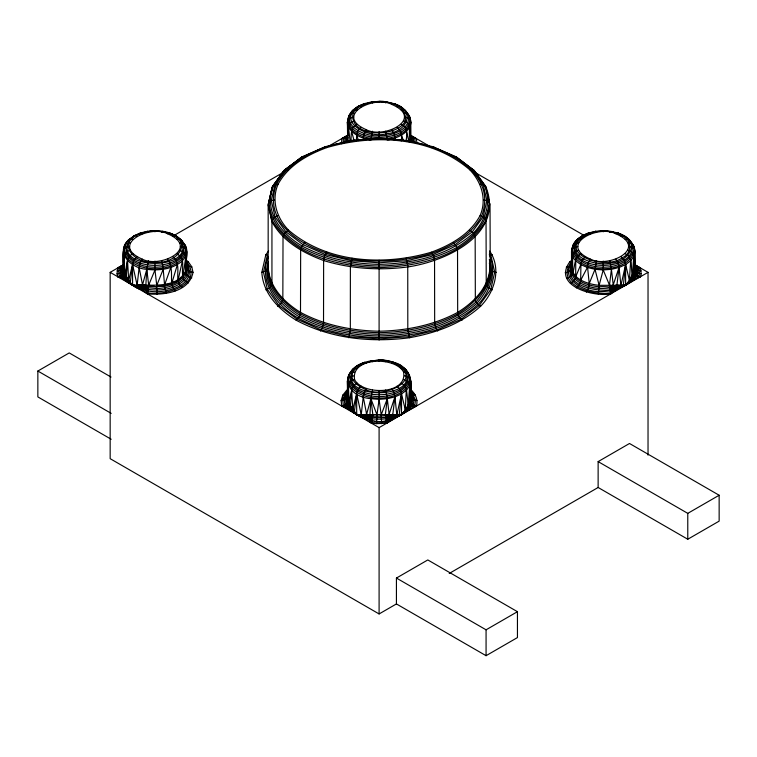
<?xml version="1.0" encoding="UTF-8"?>
<svg xmlns="http://www.w3.org/2000/svg" width="757" height="757" viewBox="0 0 757 757"><rect width="100%" height="100%" fill="white"/><g stroke="black" fill="none" stroke-linecap="round" stroke-linejoin="round"><path stroke-width="1.14" d="M186.78 263.796C199.678 285.995 160.352 295.949 145.552 290.082C135.522 289.429 128.34 281.434 120.808 275.652L120.193 270.315L120.808 267.666L123.457 264.78L117.704 267.997L117.032 273.816L117.704 276.712L119.313 276.343C128.075 283.373 138.768 286.884 147.435 293.877C164.023 295.353 189.316 292.013 193.016 272.35C182.598 271.943 187.632 257.844 186.676 251.646C185.825 242.06 177.961 235.777 169.246 232.901L167.657 233.799C149.962 224.327 108.942 244.795 142.307 259.149C159.992 268.612 201.021 248.154 167.657 233.799M391.766 104.409C425.131 118.764 384.111 139.222 366.416 129.759C333.052 115.405 374.081 94.947 391.766 104.409L393.356 103.52C402.346 105.848 409.811 112.907 410.786 122.255L410.956 140.159L411.581 141.427L410.985 136.648L413.265 138.276L416.369 138.607L416.927 143.073M641.151 273.816L640.479 267.997L636.088 266.994L634.574 264.836C638.189 268.498 636.561 274.677 634.735 278.879C627.6 285.37 617.92 287.556 610.748 293.877C593.772 297.283 552.298 285.919 569.69 261.969L571.138 262.244C554.493 285.162 594.179 296.034 610.426 292.77C621.109 288.436 629.89 280.97 640.479 276.712L641.151 273.816L637.99 273.003L635.047 269.738L634.896 251.646C633.921 242.278 626.465 235.276 617.466 232.901L615.886 233.799C598.191 224.327 557.161 244.795 590.526 259.149C608.221 268.612 649.251 248.154 615.886 233.799M571.847 263.095C559.186 279.844 585.312 291.483 598.73 291.625C609.499 291.7 622.112 289.354 629.682 281.008C637.034 273.173 634.271 261.279 634.896 251.646C634.915 247.454 632.975 241.53 627.695 242.685M188.247 282.995C179.163 279.712 183.894 267.713 182.428 260.796L180.819 256.604L176.939 253.794M379.096 390.498L379.096 399.336L376.986 414.827L376.56 423.655L371.545 423.267C362.887 416.274 352.185 412.764 343.423 405.733L341.814 406.102L341.114 400.576L342.826 395.126L346.848 390.092L342.76 400.396L343.423 405.733C354.749 401.418 341.483 382.257 354.598 379.654C362.821 395.485 407.635 394.832 403.585 372.075C395.362 356.244 350.548 356.897 354.598 379.654M572.547 250.34C571.469 241.152 581.631 235.427 588.946 232.901L590.526 233.799M341.114 400.576L342.76 400.396L342.826 395.126L347.16 394.293L345.599 399.147L346.204 404.068C352.355 411.259 359.679 418.848 369.662 419.473C386.988 426.891 401.693 412.802 416.369 406.102C418.403 399.573 415.073 392.571 409.603 388.871M603.206 261.108L603.206 269.946L599.137 285.323L598.323 294.132M391.766 363.19L393.356 362.291C407.995 365.234 413.615 380.951 410.521 394.217C412.508 411.013 397.813 415.763 386.638 423.267L376.56 423.655M634.896 251.646L633.817 256.386L633.647 273.93L635.738 276.74L640.479 276.712C626.72 274.413 641.293 252.895 627.695 250.264M124.309 249.129C123.694 242.618 130.157 238.625 134.812 235.522L137.055 236.127M129.144 239.373C113.966 252.819 131.926 268.735 146.782 269.322L145.552 290.082L147.435 293.877L148.694 285.115L146.782 269.322L148.419 260.616M348.419 119.738C348.22 111.118 357.891 105.999 364.827 103.52L366.416 104.409M361.165 386.212L358.922 388.199L357.285 391.047L352.781 409.565L351.816 411.306L356.679 414.685L366.88 419.416L366.833 415.29L363.246 396.886L364.174 392.296L366.416 388.54M366.416 363.19L364.827 362.291C339.514 370.277 343.706 396.252 370.892 398.712L369.662 419.473L371.545 423.267L372.804 414.505L370.892 398.712L372.529 390.006M409.291 142.221L409.499 125.624L406.641 122.038L403.585 120.874M133.024 253.794C125.246 256.727 127.365 267.155 124.914 273.315L124.271 275.245L121.735 277.734L117.704 276.712L124.233 279.428L130.081 283.601L122.095 274.677C120.912 271.138 121.3 266.947 124.072 264.231L119.313 268.006L118.669 270.779L119.313 276.343C130.639 272.028 117.373 252.866 130.488 250.264M397.018 386.212L400.188 389.562L401.503 393.981L396.327 417.098L401.503 414.685L409.253 406.897L410.162 400.198C409.991 389.713 413.814 376.759 404.929 368.763L399.261 364.912L393.356 362.291M370.892 139.931L372.529 131.226M625.159 253.794C633.675 257.068 630.382 268.565 632.341 275.293L634.735 278.879L625.613 285.294L599.137 285.323L595.002 269.322L596.639 260.616M179.475 242.685C192.846 242.42 183.431 264.959 185.787 271.47C185.503 274.838 188.748 277.355 191.805 277.847M406.13 140.67C406.954 135.096 407.909 126.646 401.049 124.403M182.579 287.461C174.876 282.626 179.172 271.801 177.393 264.59L176.078 260.171L172.908 256.822M157.002 294.284L156.756 285.446L154.977 269.946L154.977 261.108M123.77 258.118C123.429 263.483 125.284 273.656 117.032 273.816M124.252 249.157L124.366 246.914C120.022 263.181 123.296 285.758 142.761 290.026L142.723 285.9L139.137 267.495L140.064 262.906L142.307 259.149M410.673 124.422C411.174 119.824 409.802 112.102 403.585 113.295M347.813 388.757C347.208 395.04 346.857 401.645 349.507 407.55L356.679 414.685C374.374 422.009 395.608 420.778 410.616 408.269C412.981 403.386 413.398 397.009 409.83 392.58M348.362 378.566C347.558 374.791 350.699 371.157 354.598 372.075M401.201 140.916C402.147 136.146 401.598 130.195 397.018 127.431M620.437 287.707L625.613 264.59L624.307 260.171L621.137 256.822M341.502 143.726L341.814 138.607L347.567 135.389L344.918 138.276L341.814 138.607L346.564 136.468L348.182 134.841M343.139 143.196L343.423 138.616L347.728 135.38M344.653 142.657L344.918 138.276L347.472 135.749L346.886 141.758M345.949 141.824L346.204 137.604L347.472 135.749M354.598 120.874L351.541 122.038L348.684 125.624L347.444 141.493L347.842 137.149M385.654 390.006L387.3 398.712L385.379 414.505L386.638 423.267L389.193 420.485L389.126 414.268L394.936 396.886L394.009 392.296L391.766 388.54M609.764 260.616L611.41 269.322L609.489 285.115L610.748 293.877L613.312 291.095L613.236 284.878L619.056 267.495L618.119 262.906L615.886 259.149M166.445 293.29L164.789 287.679L162.963 266.265L161.544 260.616M406.225 411.411L405.288 409.726L406.358 388.786L403.793 384.793L401.049 383.184M630.335 282.02L629.408 280.336L630.657 260.796L633.817 256.386L634.83 268.394M175.151 290.972C169.388 284.641 172.757 275.037 170.827 267.495L169.899 262.906L167.657 259.149M590.526 259.149L588.284 262.906L587.47 266.048L589.22 283.601L588.397 288.218L586.42 292.06M350.955 141.417C351.39 135.683 350.075 126.779 357.134 124.403M610.426 292.77L613.113 289.874L616.368 289.581L619.056 267.495L625.613 264.59L630.657 260.796M369.795 139.676L363.246 138.105L364.174 133.516L366.416 129.759M405.97 411.06L411.619 406.13L414.76 405.733L415.432 400.444L411.335 390.092L409.944 390.423L415.356 395.126L412.338 394.984L410.124 393.489L411.59 398.154L410.985 402.885L408.771 406.178L401.503 414.685L392.183 418.015L388.89 417.987L386.013 420.778L401.503 414.685L410.616 408.269L408.231 404.683L409.707 385.777L410.786 381.036M616.293 288.625L625.613 285.294L629.531 280.677L632.341 275.293L633.817 256.386M186.695 266C190.291 281.964 169.095 288.322 156.708 288.531C145.571 287.3 132.825 287.84 124.233 279.428L126.305 276.201L127.536 260.796L128.671 280.175L127.706 281.916C138.522 288.777 152.394 291.388 165.092 289.306C176.021 287.632 192.174 279.39 187.462 265.991L186.487 265.064M403.585 379.654L407.909 381.84L409.707 385.777L406.537 390.186L401.503 393.981L399.232 414.656C385.881 419.264 370.637 417.921 356.679 414.685L352.781 409.565L351.645 390.186L348.39 404.626L345.845 407.124L341.814 406.102L348.343 408.808L349.507 407.55L350.425 405.582L351.835 388.786L354.39 384.793L357.134 383.184M123.353 268.394L124.366 256.386C123.467 266.843 124.508 277.8 132.57 285.294C150.984 286.401 180.809 291.767 186.894 268.517C178.094 290.13 151.258 284.045 132.57 285.294L124.867 278.794C122.927 274.583 121.3 269.218 123.703 264.865M565.176 272.757C577.941 272.056 566.406 252.09 578.717 250.264M130.185 283.421L132.721 263.162L133.885 260.171L137.055 256.822M356.679 140.745C356.15 136.005 356.632 130.157 361.165 127.431M576.314 287.878L579.484 284.537L580.638 281.547L580.95 263.162L582.105 260.171L585.275 256.822M571.828 266.057C569.709 280.26 588.009 285.815 599.109 286.789C608.108 285.815 617.021 289.269 625.613 285.294L629.408 280.336L625.613 264.59L623.342 285.266C621.374 289.467 613.378 286.496 609.858 289.817C595.702 291.956 562.281 285.171 571.809 264.448M139.137 267.495L137.14 285.162L137.575 287.632M361.695 417.022L361.25 414.552L363.246 396.886M410.171 386.382C412.802 396.848 408.638 406.963 401.503 414.685L361.25 414.552L356.679 393.981L354.191 412.991L344.918 405.042L344.284 399.923L345.911 394.88L347.794 392.561M410.162 400.198L409.707 385.777L409.537 403.32L405.421 410.067C408.799 405.317 412.858 399.213 409.811 393.271M566.596 278.302C578.102 275.567 570.721 257.891 581.244 253.794M588.946 232.901L583.032 235.522L577.364 239.373C571.298 244.833 569.179 254.825 575.755 260.796L575.67 277.828L574.251 280.629L570.39 283.449M388.994 419.255L392.258 418.971L394.936 396.886L401.503 393.981L405.288 409.726M186.676 251.646L182.91 275.832L185.872 273.126M489.609 250.983C501.692 268.432 494.756 292.013 480.648 306.207C460.947 324.214 435.294 333.052 409.442 337.745C371.034 342.817 330.705 338.672 296.176 320.23C278.898 309.556 263.086 293.725 261.827 272.35L266.303 270.836L268.167 267.174L268.167 205.071L272.151 187.187L283.761 170.704L301.967 156.879L325.217 146.707L326.797 147.596C374.062 133.771 430.913 136.459 469.671 169.7C481.471 181.841 487.082 199.46 480.118 215.518C469.965 234.31 450.775 245.022 431.386 252.185C384.121 266.01 327.279 263.322 288.512 230.09C276.721 217.95 271.101 200.331 278.065 184.263C288.228 165.48 307.408 154.759 326.797 147.596M348.655 142.042L347.662 140.13L347.397 122.255L348.684 116.218L352.383 110.768L357.995 106.415L364.827 103.52M398.939 415.905L399.081 415.158M186.667 266.833L185.787 271.47L185.389 255.014L182.532 251.428L179.475 250.264M599.137 285.323C588.198 284.301 570.447 279.078 571.961 265.196M185.597 256.386L182.428 260.796L178.207 279.626L182.891 277.44M130.488 242.685L126.164 243.527C120.108 272.624 189.856 272.624 183.8 243.527M186.459 250.312C180.895 274.895 129.069 274.895 123.505 250.312L125.189 244.454L126.164 243.527M261.827 272.35L265.821 254.825L268.574 250.983M268.366 256.878C257.853 281.916 277.44 306.367 298.409 318.243C323.211 331.528 351.163 336.912 379.096 337.537C414.211 336.647 451.144 328.784 477.904 304.598C490.773 291.36 496.895 272.132 489.306 254.607L492.362 254.825M268.357 261.846C261.099 285.02 280.942 305.809 299.337 316.88C323.854 330.024 351.485 335.342 379.096 335.957C413.805 335.077 450.32 327.308 476.768 303.396C487.243 291.7 495.551 275.293 489.315 259.604M268.328 265.31C264.713 287.035 283.08 304.844 300.056 315.395C324.346 328.415 351.731 333.686 379.096 334.301C413.502 333.43 449.677 325.728 475.898 302.034C484.754 291.464 493.744 277.365 489.344 263.086M268.451 266.303C267.155 287.272 283.932 303.566 300.501 313.89C324.658 326.835 351.882 332.077 379.096 332.683C406.301 332.077 433.534 326.835 457.682 313.89C474.052 303.775 489.041 288.777 490.243 268.517L490.025 205.071L485.426 186.033L474.421 170.704L456.216 156.879L432.976 146.707L431.386 147.596M347.86 130.914L347.397 122.255L348.475 117.524L348.532 119.843M401.503 393.981L401.503 414.685L376.967 416.284L356.679 414.685L349.923 406.906L347.444 395.542L347.397 381.036L348.684 374.999L353.254 368.763M350.273 372.917C344.227 402.014 413.965 402.014 407.909 372.917L403.585 372.075M410.568 120.921C408.676 134.15 392.864 138.427 381.424 138.919M409.849 141.559L410.739 138.805L409.707 126.996L410.786 122.255M410.568 379.702C405.014 404.285 353.178 404.285 347.614 379.702M489.807 203.728L486.032 220.268L486.24 283.752L488.038 287.688L492.362 289.874M490.025 267.174C488.823 287.395 473.873 302.365 457.531 312.461C433.42 325.387 406.254 330.62 379.096 331.225C351.939 330.62 324.762 325.387 300.652 312.461C284.31 302.365 269.36 287.395 268.167 267.174M571.516 267.514L571.507 251.646L572.595 246.914M578.717 242.685L574.383 243.527C568.337 272.624 638.075 272.624 632.029 243.527M634.678 250.312C629.124 274.895 577.288 274.895 571.724 250.312L573.409 244.454L574.383 243.527M123.732 264.354L123.145 269.738L124.271 275.245L125.388 278.16L130.355 283.09M634.83 265.962L634.48 272.17L629.531 280.677C633.306 276.873 637.441 271.725 635.104 266.038L636.088 266.994M132.57 264.59L132.57 285.294L128.671 280.175L132.57 264.59L137.14 285.162L145.505 284.887M156.68 286.912L148.694 285.115L142.855 286.912L137.291 285.663L142.505 284.916L146.782 269.322C159.074 270.864 172.814 269.293 182.428 260.796M372.179 420.778L366.965 416.303L361.401 415.054L366.615 414.306L370.892 398.712L379.096 399.336L387.3 398.712L394.936 396.886L396.772 414.543L392.381 415.243M177.393 264.59L172.009 282.607L178.141 281.188M410.36 142.004L410.663 137.812M347.813 394.34L346.602 398.106L347.198 402.885L354.541 412.319M347.823 395.031L346.602 398.106L342.76 400.396M139.241 234.575L140.717 232.901L142.307 233.799M323.741 148.372L325.217 146.707M363.351 105.185L364.174 103.681L371.706 101.873L372.529 102.943M363.351 363.966L364.827 362.291M587.47 234.575L588.284 233.071L595.825 231.264L596.639 232.333M170.827 267.495L164.695 284.594L171.905 284.13M409.537 403.32L411.619 406.13L416.369 406.102L411.978 404.068L410.71 405.269L409.868 407.597L405.761 410.72M566.236 267.202L569.311 266.937L571.573 265.357C567.267 280.677 587.129 287.651 599.033 288.398C608.051 288.909 616.756 286.61 625.613 285.294L633.363 277.507L634.12 274.933L636.088 274.677L634.82 275.879L633.988 278.207L630.079 281.67M381.623 423.655L381.197 414.827L387.3 398.712L389.126 414.268M352.024 258.222L350.387 266.928L350.33 330.497L348.74 337.745M634.271 270.807L629.408 280.336M163.181 269.322L156.756 285.446L164.6 286.08M589.22 283.601L595.002 269.322L603.206 269.946L611.41 269.322L619.056 267.495L620.882 285.152L625.613 285.294L625.613 264.59M148.694 285.115L154.977 269.946M575.859 276.428L580.789 264.59L575.755 260.796M132.721 237.461L133.885 235.805L140.717 232.901M356.831 108.071L357.285 107.078L363.672 104.248M580.95 237.461L582.105 235.805L585.275 236.127M147 231.86C158.478 228.983 174.044 231.689 182.238 241.228L180.573 239.969M405.307 140.916L407.588 141.095L407.323 140.584L379.096 138.37L351.201 140.49L350.605 141.095L352.885 140.916M371.706 101.873L371.11 102.469L373.39 102.299M371.11 361.25L371.706 360.654L372.529 361.723M595.22 231.86L595.825 231.264M283.213 171.773L283.761 170.704L301.967 156.879L305.137 157.191M580.789 280.118L587.356 267.495L595.002 269.322M347.813 135.475L344.918 138.276M161.544 232.333L162.367 231.264L162.963 231.86M385.654 102.943L386.477 101.873L394.009 103.681L400.907 107.078L406.358 111.837L404.683 110.579M406.159 141.568L406.982 140.49L433.629 146.877L434.452 148.372M385.654 361.723L386.477 360.654L394.009 362.461L400.907 365.858L405.809 369.548L409.707 376.305L408.439 374.535M609.764 232.333L610.587 231.264L618.119 233.071L625.017 236.468L630.467 241.228L628.802 239.969M120.808 267.666L123.363 265.139L120.808 267.666L117.704 267.997L123.618 264.77M282.56 172.672L272.151 187.187L268.167 205.071L271.943 221.64L271.943 283.752L270.154 287.688L265.821 289.874M349.743 115.755L351.011 113.995M388.388 139.676C396.63 138.143 405.421 134.67 409.707 126.996M344.454 395.126L347.737 391.085M326.797 252.185L324.554 255.942L323.627 260.531L323.523 324.091L322.047 328.708L320.457 330.989M410.71 405.269L405.572 410.398M634.82 275.879L629.682 281.008M632.341 275.293L635.104 273.495M122.454 265.858L124.034 264.325M122.095 266.994L123.088 266.038M346.564 136.468L348.144 134.935M610.123 291.388L613 288.597L609.659 288.18M634.792 264.836C638.539 266.89 638.463 272.056 637.375 275.652L629.871 281.33M569.69 261.969L572.112 260.02M129.39 239.969L127.725 241.228L128.264 240.158L134.812 235.522M351.835 111.837L353.5 110.579M302.895 156.595L284.632 169.918L272.766 186.033L268.375 203.728L271.943 221.64C282.721 241.568 303.065 252.933 323.627 260.531C350.87 268.886 379.617 270.675 407.805 266.928C445.39 261.477 504.389 234.869 486.032 187.187L484.452 185.115L480.118 184.263M292.476 164.799L296.176 162.017M353.5 369.359L351.835 370.608C356.424 364.486 364.458 362.092 371.706 360.654M577.61 239.969L575.945 241.228L576.493 240.158C588.974 229.835 607.956 228.34 622.292 235.626C632.227 239.714 632.227 253.595 622.292 257.673C604.578 271.82 551.276 251.456 589.703 233.156M305.137 242.59L301.967 245.94L300.652 250.359L300.501 313.89L299.337 316.88L296.176 320.23M613.113 289.874L616.293 287.688M411.619 406.13L413.265 405.042L413.909 399.98L412.338 394.984L410.379 392.164L411.751 392.296M392.258 418.971L399.024 415.404M389.193 420.485L386.316 422.16L371.876 422.16L367.013 417.334L361.515 415.536M396.431 603.935L396.431 578.055L427.809 559.943L517.447 611.694L517.447 637.574L486.07 655.694L396.431 603.935L379.096 613.946L110.162 458.676L110.162 272.35L123.646 264.562M174.034 235.474L282.475 172.861M328.519 146.281L347.766 135.172M111.194 439.259L37.85 396.914L37.85 371.034L69.228 352.923L110.995 377.033M110.162 272.35L379.096 427.62L648.03 272.35L648.03 455.137M598.134 487.489L598.134 461.609L629.502 443.488L719.15 495.248L719.15 521.128L687.772 539.239L598.134 487.489L449.223 573.456M396.431 578.055L486.07 629.815L517.447 611.694M598.134 461.609L687.772 513.36L719.15 495.248M396.327 417.098L398.977 415.65M288.512 230.09L284.632 232.891L283.023 237.092L282.834 300.605L280.279 304.598L277.535 306.207M301.258 157.541L324.053 147.445M133.166 236.468C146.603 229.399 163.361 229.399 176.788 236.468L177.242 237.461M141.483 233.156C113.881 242.42 135.181 264.77 154.977 262.234C174.772 264.77 196.082 242.42 168.48 233.156M363.672 363.029L357.285 365.858L358.922 364.912L361.165 365.508M397.018 106.737L400.188 106.415L401.352 108.071M172.908 236.127L175.151 235.522L176.788 236.468M453.046 157.191L456.216 156.879L474.421 170.704L475.159 173.05M621.137 236.127L624.307 235.805L625.462 237.461M397.018 365.508L400.188 365.196L401.352 366.852M612.981 287.319L616.491 285.853L623.257 285.521M372.804 414.505L369.776 415.517L366.615 414.306M392.599 414.344L388.947 415.461L385.55 417.571L388.89 417.987M137.405 286.146L142.903 287.944L148.646 286.572M366.833 415.29L369.832 416.823L372.766 415.962M278.065 215.518L273.741 217.704L272.151 220.268C293.574 256.784 339.846 266.398 379.096 267.647C418.337 266.398 464.609 256.784 486.032 220.268L484.452 217.704L480.118 215.518M399.147 414.912L392.183 417.079L388.871 416.71M324.554 146.877L351.201 140.49L352.024 141.568M140.064 233.071L147.596 231.264L148.419 232.333M401.049 109.765L404.929 109.983L409.499 116.218L409.707 117.524M469.671 169.7L473.551 169.918L486.032 187.187L486.24 188.493M176.939 239.155L179.683 238.938C200.823 271.508 109.14 271.508 130.28 238.938L133.024 239.155M625.159 239.155L629.048 239.373L633.609 245.609L633.817 246.914L632.549 245.145M401.049 368.545L403.793 368.318C424.932 400.898 333.25 400.898 354.39 368.318L357.134 368.545M193.016 272.35L191.805 266.861L188.247 261.714L186.818 261.998C203.983 284.906 164.269 296.224 147.757 292.77L145.552 290.082L137.49 286.629M623.087 286.26L616.359 286.761M399.232 414.656L392.249 416.151L385.379 414.505M609.536 286.572L623.143 286.014M635.738 276.74L638.87 276.343L639.514 273.57L638.87 268.006L635.426 265.546L637.375 267.666M410.001 404.323L411.978 404.068L410.37 401.56M353.737 117.08L349.251 118.603L347.614 120.921C349.507 134.15 365.319 138.427 376.768 138.919M274.498 199.895L271.337 200.586L269.009 202.479C270.202 222.549 285.039 237.395 301.258 247.416C325.179 260.247 352.147 265.433 379.096 266.038C406.045 265.433 433.004 260.247 456.935 247.416C473.144 237.395 487.991 222.549 489.173 202.479L486.855 200.586L483.685 199.895M129.627 246.47L126.457 247.17L124.139 249.062C130.374 273.296 179.589 273.296 185.825 249.062L183.506 247.17L180.336 246.47M577.846 246.47L574.677 247.17L572.358 249.062C578.603 273.296 627.808 273.296 634.054 249.062L631.726 247.17L628.556 246.47M353.737 375.86L350.567 376.56L348.248 378.453C354.484 402.686 403.699 402.686 409.934 378.453L407.616 376.56L404.446 375.86M371.375 101.958C376.21 101.958 382.853 100.066 387.073 102.469M350.86 140.584L379.096 138.436M359.717 140.395L361.997 140.225M368.839 139.704L372.255 139.449M147.255 231.349L154.977 230.762M595.485 231.349C600.32 231.349 606.963 229.456 611.192 231.86L618.63 233.639M371.375 360.739C376.21 360.739 382.853 358.846 387.073 361.25M117.032 270.892C127.044 270.968 122.691 257.512 123.287 251.646M191.805 266.861L187.462 265.991M361.25 414.552L356.679 414.685L348.343 408.808L346.876 406.377M623.2 285.767L616.709 284.954L613.066 286.07L609.489 285.115L603.206 269.946M354.598 113.295L351.541 113.512L349.299 115.064C344.624 131.302 366.653 137.812 379.096 137.481C390.905 137.168 407.815 133.516 409.934 119.672L407.616 117.78L404.446 117.08M278.065 184.263L273.741 185.115C262.83 210.73 280.601 233.298 301.967 245.94C325.671 258.639 352.393 263.786 379.096 264.382C412.669 263.531 447.974 256.017 473.551 232.891C485.852 220.24 491.709 201.864 484.452 185.115M265.821 254.825L267.401 254.901L263.464 272.179L267.401 289.458L278.954 305.554L297.331 319.378L321.28 329.986L349.166 336.657L379.096 338.937L409.017 336.657L436.903 329.986L460.852 319.378L479.228 305.554L490.782 289.458L494.718 272.179L490.782 254.901L489.419 253.008M641.151 270.892L636.684 269.549L634.669 265.669M386.818 101.958L379.096 101.372L379.096 102.441M385.928 139.449L389.353 139.704M395.05 140.14L398.466 140.395M379.096 360.152L386.818 360.739M417.069 400.576L413.909 399.98L410.956 396.923M496.365 272.35C492.305 272.539 489.344 268.886 489.514 264.969M120.808 275.652L123.618 276.144M119.313 276.343L122.757 276.986L124.233 279.428M357.134 109.765L353.254 109.983C339.458 126.022 366.18 136.998 379.096 135.825C391.123 136.146 412.433 129.844 407.909 114.146M288.512 169.7L285.767 169.483L275.009 184.481L271.337 200.586L275.009 216.691L285.767 231.689L302.895 244.577L325.217 254.466L351.201 260.682L379.096 262.802L406.982 260.682L432.976 254.466L455.288 244.577L472.415 231.689L483.184 216.691L486.855 200.586L483.184 184.481L472.415 169.483L455.288 156.595M581.244 239.155L578.499 238.938C564.173 257.617 597.358 266.464 610.587 263.076C625.216 263.001 641.671 245.154 623.371 235.522M394.52 363.029C375.794 352.421 328.973 372.785 365.593 389.533C384.433 399.611 428.112 377.828 392.59 362.546M432.976 146.707L433.629 146.877M617.466 232.901L618.119 233.071M169.246 232.901L170.401 233.639M346.204 404.068L348.39 404.626M137.547 287.121L142.874 288.985L145.685 288.767L148.069 291.388M361.657 416.511L369.662 419.473M142.505 284.916L145.656 286.127M361.165 106.737L358.922 106.131C334.452 122.568 370.816 139.099 386.477 133.686C406.746 132.674 417.173 110.333 393.356 103.52M361.6 416.019L366.984 418.375M434.13 147.445L456.935 157.541L457.379 158.535M347.397 122.255C348.012 130.668 356.074 135.541 363.246 138.105M580.789 264.59L587.356 267.495M469.671 230.09L473.551 232.891L475.159 237.092L475.349 300.605L477.904 304.598L480.648 306.207M416.369 138.607L410.464 135.446L411.978 137.604L412.47 141.54M636.457 266.067L640.479 267.997L634.886 264.761M409.48 389.126L411.335 390.092M348.343 408.808L354.295 412.811M410.426 135.172L429.673 146.281M474.686 172.274L584.149 235.474M634.536 264.562L648.03 272.35M37.85 371.034L111.194 413.379M415.3 142.893L414.76 138.616L411.316 136.156L413.265 138.276L413.776 142.373M453.046 242.59L456.216 245.94L457.531 250.359L457.682 313.89L458.846 316.88L462.016 320.23M410.673 135.446L414.76 138.616M462.007 162.017L466.643 165.499M404.683 369.359L406.358 370.608M186.629 260.436L188.247 261.714M123.088 273.495L128.671 280.175M369.832 416.823L372.435 419.208M145.722 287.433L148.325 289.817M354.39 412.65L348.977 408.184L347.728 405.534L344.918 405.042L345.845 407.124M410.464 135.446L413.265 138.276M124.271 275.245L130.431 282.929M347.813 401.56L356.679 414.685L356.679 393.981M126.305 276.201L123.703 272.17M391.766 129.759L394.009 133.516L395.816 140.121M431.386 252.185L433.629 255.942L434.556 260.531L434.669 324.091L436.146 328.708L437.726 330.989M130.27 283.26L125.813 277.516M348.826 403.68L352.781 409.565M481.679 182.134L482.985 183.951M180.819 239.373L185.389 245.609L185.597 246.914L184.33 245.145M354.465 412.48L350.236 406.254M347.397 381.036L348.031 400.198L350.425 405.582M123.921 270.807L124.914 273.315M385.654 131.226L387.3 139.931M406.159 258.222L407.749 265.47L407.805 329.04L409.442 337.745M370.892 398.712L376.986 414.827M401.503 135.2L403.301 140.376M356.679 135.2L358.563 140.603M351.645 131.406L354.011 140.499M406.537 131.406L408.771 141.218M379.096 399.336L381.197 414.827M611.41 269.322L613.236 284.878M406.537 390.186L408.231 404.683M348.475 126.996L350.141 141.427M571.507 251.646L571.951 257.266M348.475 385.777L349.024 402.705M348.475 376.305L348.551 378.557M124.366 246.914L124.422 249.233M572.595 256.386L572.699 272.132M687.772 513.36L687.772 539.239M603.206 230.696L603.206 231.831M486.07 629.815L486.07 655.694M379.096 131.727L379.096 139.506M379.096 260.276L379.096 340.054M379.096 360.086L379.096 361.221M379.096 427.62L379.096 613.946M271.943 188.493L271.943 190.84M154.977 230.696L154.977 231.831M276.485 184.197C259.793 229.295 316.246 254.059 351.598 259.31C378.595 262.897 406.121 261.184 432.209 253.188C451.901 245.911 471.384 235.03 481.707 215.944C498.399 170.836 441.946 146.082 406.585 140.83C379.588 137.244 352.062 138.957 325.974 146.953C306.282 154.229 286.799 165.111 276.485 184.197M353.017 113.228C348.703 137.452 396.413 138.153 405.165 121.29C409.48 97.066 361.77 96.376 353.017 113.228"/></g></svg>
